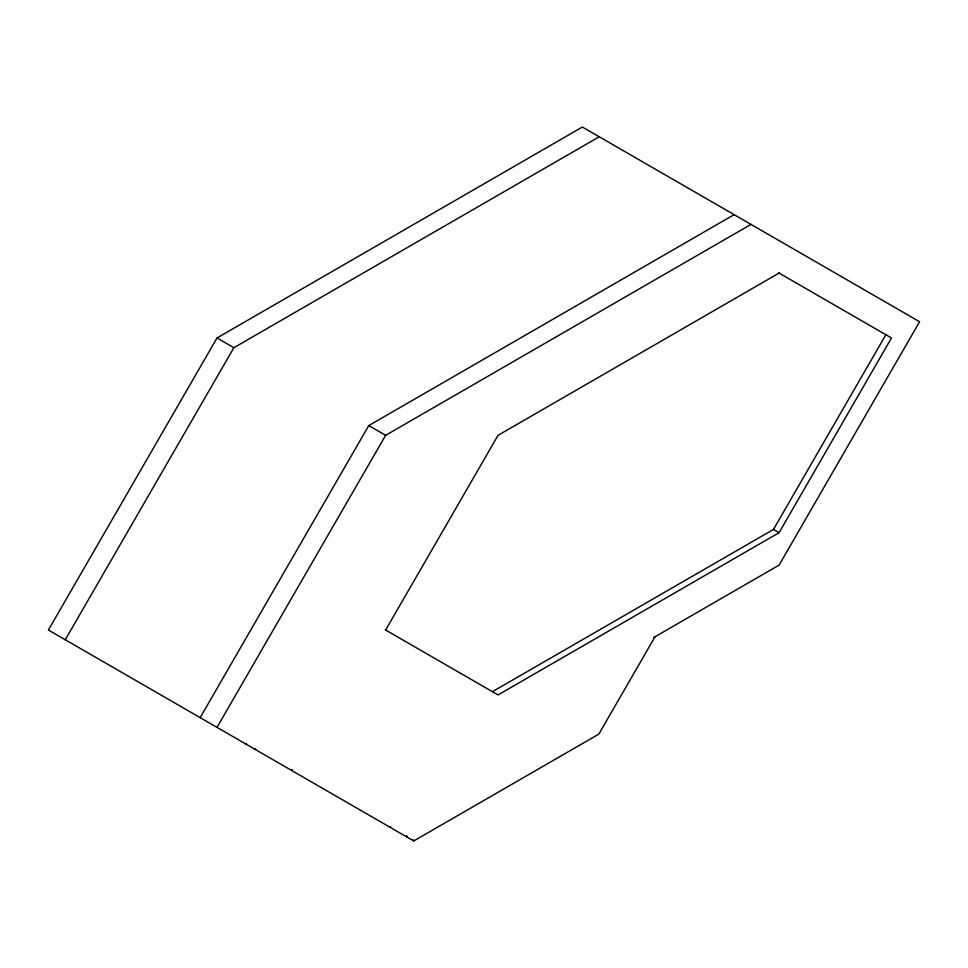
<?xml version="1.0" encoding="UTF-8"?>
<svg xmlns="http://www.w3.org/2000/svg" width="968" height="968" viewBox="0 0 968 968"><rect width="100%" height="100%" fill="white"/><g stroke="black" fill="none" stroke-linecap="round" stroke-linejoin="round"><path stroke-width="1.45" d="M653.884 637.416L779.083 565.13L919.6 321.751L582.361 127.038L217.013 337.965L48.4 630.023L413.747 840.962L598.829 734.107L655.034 636.75M65.267 639.763L233.881 347.706L599.228 136.778M200.158 717.639L368.772 425.581L734.119 214.654M217.013 727.379L385.639 435.322L750.986 224.394M385.639 630.023L498.048 435.322L779.083 273.073M492.434 691.684L773.468 529.436L885.877 334.722M385.252 629.805L498.048 694.927L779.083 532.678L891.492 337.977L778.695 272.843M254.995 749.305L255.746 748.881M291.453 770.359L292.505 769.741M389.898 827.192L390.636 826.757M245.122 743.605L246.489 743.533M773.468 529.436L779.083 532.678M217.013 337.965L233.881 347.706M368.772 425.581L385.639 435.322M412.997 839.667L413.747 840.962M406.451 835.892L406.754 836.921L406.754 835.711"/></g></svg>
